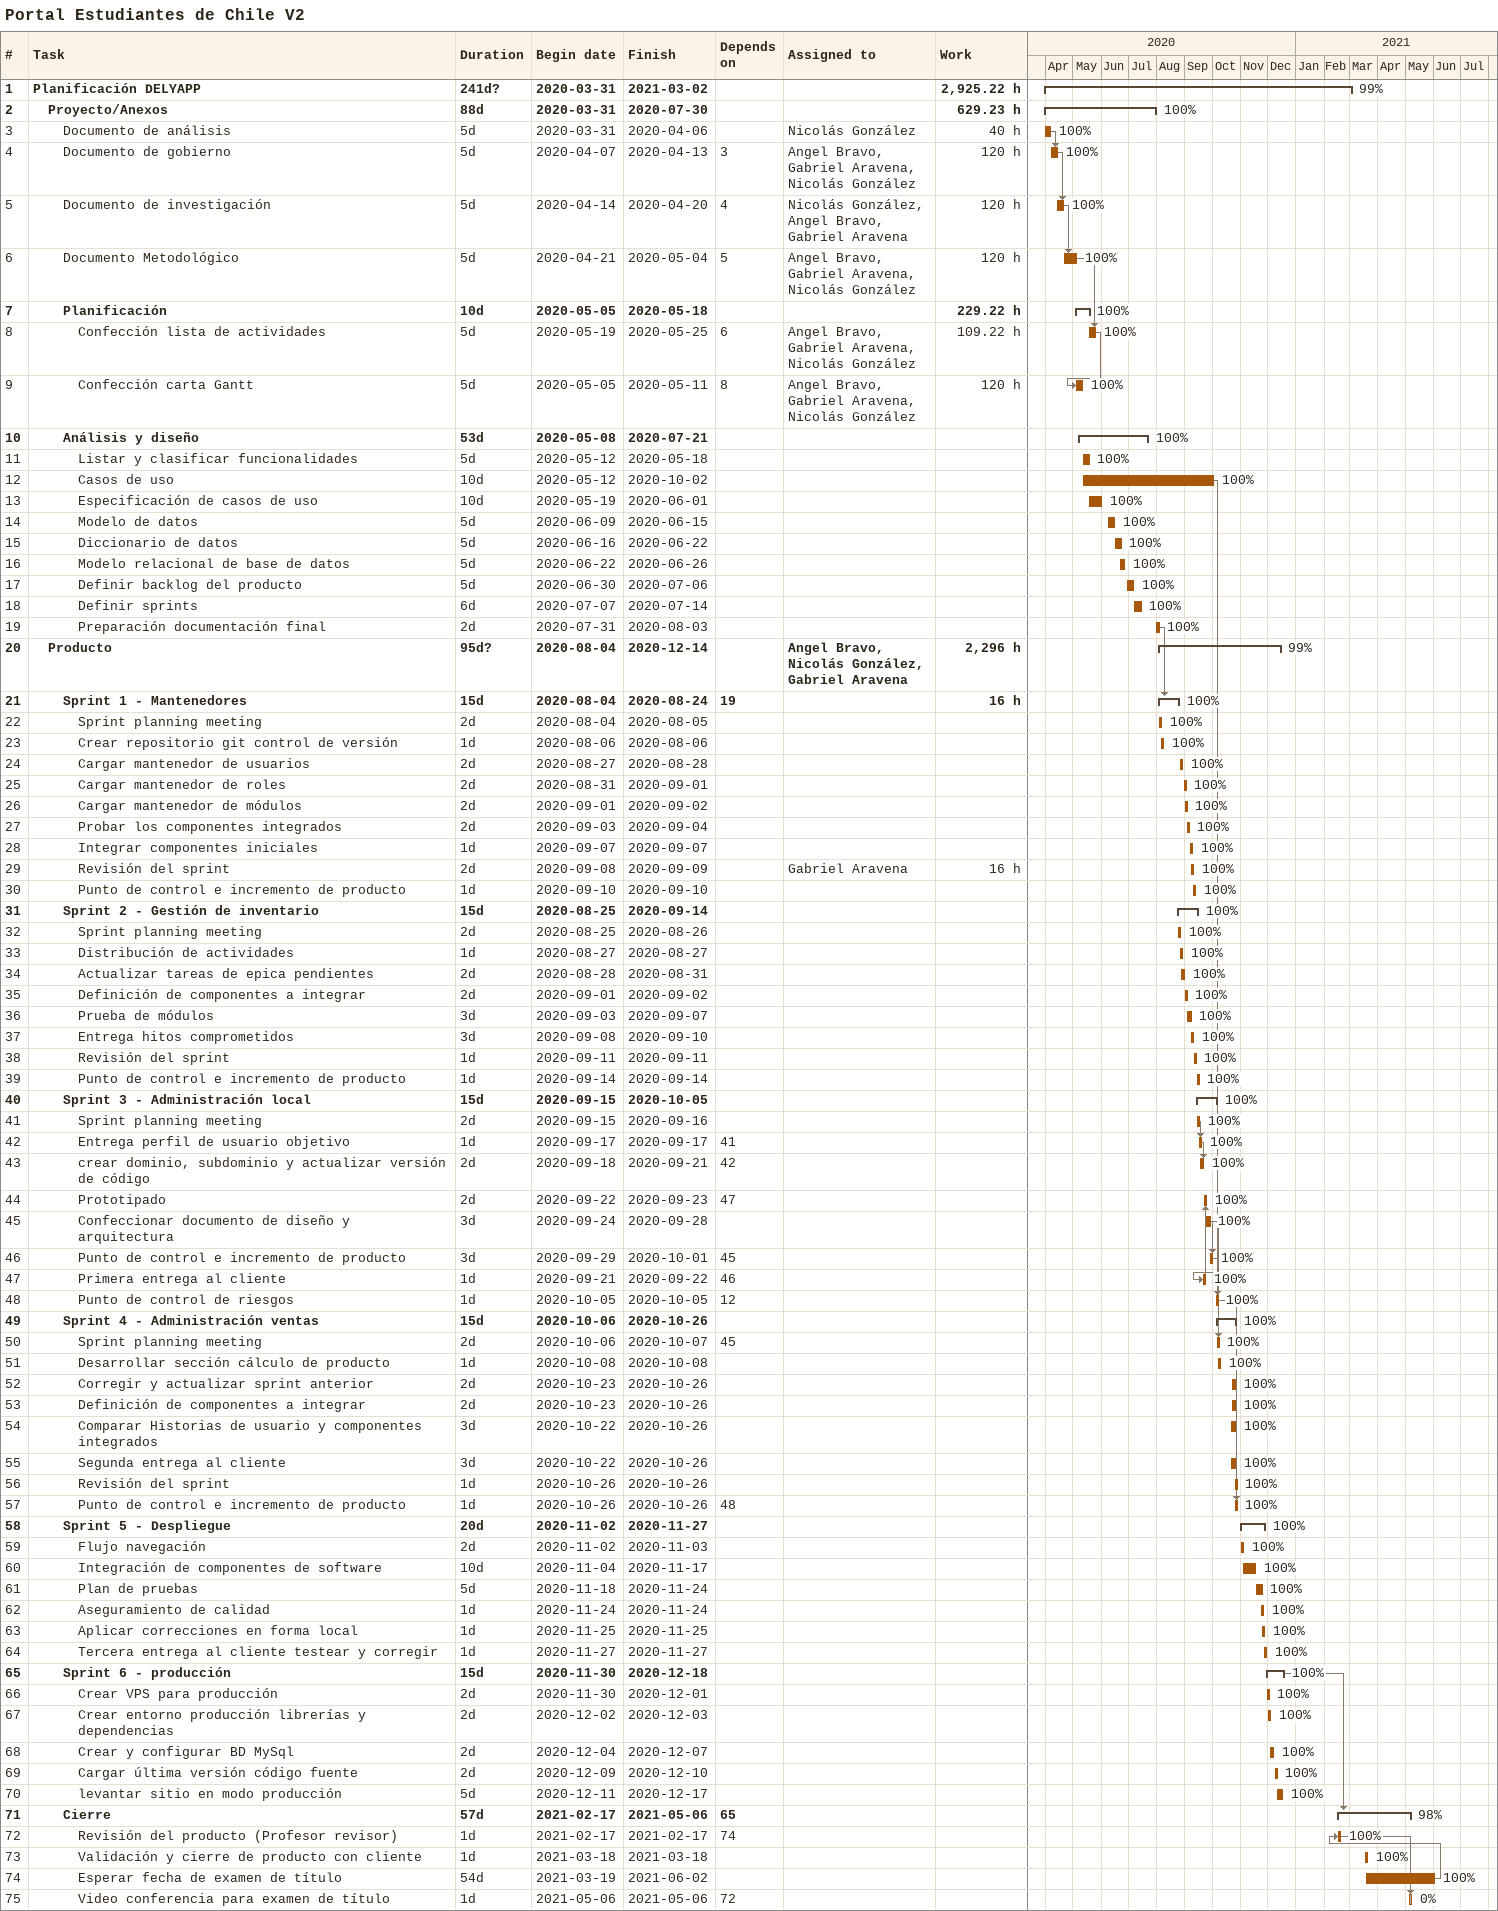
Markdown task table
Portal Estudiantes de Chile V2

| ID | Level | Task | Duration | Start | Finish | Predecessors | Resources | % complete | Work (h) |
|---|---|---|---|---|---|---|---|---|---|
| 1 | 1 | **Planificación DELYAPP** | 241d? | 2020-03-31 | 2021-03-02 |  |  | 99 | 2925.22 |
| 2 | 2 | **Proyecto/Anexos** | 88d | 2020-03-31 | 2020-07-30 |  |  | 100 | 629.23 |
| 3 | 3 | Documento de análisis | 5d | 2020-03-31 | 2020-04-06 |  | Nicolás González | 100 | 40 |
| 4 | 3 | Documento de gobierno | 5d | 2020-04-07 | 2020-04-13 | 3 | Angel Bravo, Gabriel Aravena, Nicolás González | 100 | 120 |
| 5 | 3 | Documento de investigación | 5d | 2020-04-14 | 2020-04-20 | 4 | Nicolás González, Angel Bravo, Gabriel Aravena | 100 | 120 |
| 6 | 3 | Documento Metodológico | 5d | 2020-04-21 | 2020-05-04 | 5 | Angel Bravo, Gabriel Aravena, Nicolás González | 100 | 120 |
| 7 | 3 | **Planificación** | 10d | 2020-05-05 | 2020-05-18 |  |  | 100 | 229.22 |
| 8 | 4 | Confección lista de actividades | 5d | 2020-05-19 | 2020-05-25 | 6 | Angel Bravo, Gabriel Aravena, Nicolás González | 100 | 109.22 |
| 9 | 4 | Confección carta Gantt | 5d | 2020-05-05 | 2020-05-11 | 8 | Angel Bravo, Gabriel Aravena, Nicolás González | 100 | 120 |
| 10 | 3 | **Análisis y diseño** | 53d | 2020-05-08 | 2020-07-21 |  |  | 100 |  |
| 11 | 4 | Listar y clasificar funcionalidades | 5d | 2020-05-12 | 2020-05-18 |  |  | 100 |  |
| 12 | 4 | Casos de uso | 10d | 2020-05-12 | 2020-10-02 |  |  | 100 |  |
| 13 | 4 | Especificación de casos de uso | 10d | 2020-05-19 | 2020-06-01 |  |  | 100 |  |
| 14 | 4 | Modelo de datos | 5d | 2020-06-09 | 2020-06-15 |  |  | 100 |  |
| 15 | 4 | Diccionario de datos | 5d | 2020-06-16 | 2020-06-22 |  |  | 100 |  |
| 16 | 4 | Modelo relacional de base de datos | 5d | 2020-06-22 | 2020-06-26 |  |  | 100 |  |
| 17 | 4 | Definir backlog del producto | 5d | 2020-06-30 | 2020-07-06 |  |  | 100 |  |
| 18 | 4 | Definir sprints | 6d | 2020-07-07 | 2020-07-14 |  |  | 100 |  |
| 19 | 4 | Preparación documentación final | 2d | 2020-07-31 | 2020-08-03 |  |  | 100 |  |
| 20 | 2 | **Producto** | 95d? | 2020-08-04 | 2020-12-14 |  | Angel Bravo, Nicolás González, Gabriel Aravena | 99 | 2296 |
| 21 | 3 | **Sprint 1 - Mantenedores** | 15d | 2020-08-04 | 2020-08-24 | 19 |  | 100 | 16 |
| 22 | 4 | Sprint planning meeting | 2d | 2020-08-04 | 2020-08-05 |  |  | 100 |  |
| 23 | 4 | Crear repositorio git control de versión | 1d | 2020-08-06 | 2020-08-06 |  |  | 100 |  |
| 24 | 4 | Cargar mantenedor de usuarios | 2d | 2020-08-27 | 2020-08-28 |  |  | 100 |  |
| 25 | 4 | Cargar mantenedor de roles | 2d | 2020-08-31 | 2020-09-01 |  |  | 100 |  |
| 26 | 4 | Cargar mantenedor de módulos | 2d | 2020-09-01 | 2020-09-02 |  |  | 100 |  |
| 27 | 4 | Probar los componentes integrados | 2d | 2020-09-03 | 2020-09-04 |  |  | 100 |  |
| 28 | 4 | Integrar componentes iniciales | 1d | 2020-09-07 | 2020-09-07 |  |  | 100 |  |
| 29 | 4 | Revisión del sprint | 2d | 2020-09-08 | 2020-09-09 |  | Gabriel Aravena | 100 | 16 |
| 30 | 4 | Punto de control e incremento de producto | 1d | 2020-09-10 | 2020-09-10 |  |  | 100 |  |
| 31 | 3 | **Sprint 2 - Gestión de inventario** | 15d | 2020-08-25 | 2020-09-14 |  |  | 100 |  |
| 32 | 4 | Sprint planning meeting | 2d | 2020-08-25 | 2020-08-26 |  |  | 100 |  |
| 33 | 4 | Distribución de actividades | 1d | 2020-08-27 | 2020-08-27 |  |  | 100 |  |
| 34 | 4 | Actualizar tareas de epica pendientes | 2d | 2020-08-28 | 2020-08-31 |  |  | 100 |  |
| 35 | 4 | Definición de componentes a integrar | 2d | 2020-09-01 | 2020-09-02 |  |  | 100 |  |
| 36 | 4 | Prueba de módulos | 3d | 2020-09-03 | 2020-09-07 |  |  | 100 |  |
| 37 | 4 | Entrega hitos comprometidos | 3d | 2020-09-08 | 2020-09-10 |  |  | 100 |  |
| 38 | 4 | Revisión del sprint | 1d | 2020-09-11 | 2020-09-11 |  |  | 100 |  |
| 39 | 4 | Punto de control e incremento de producto | 1d | 2020-09-14 | 2020-09-14 |  |  | 100 |  |
| 40 | 3 | **Sprint 3 - Administración local** | 15d | 2020-09-15 | 2020-10-05 |  |  | 100 |  |
| 41 | 4 | Sprint planning meeting | 2d | 2020-09-15 | 2020-09-16 |  |  | 100 |  |
| 42 | 4 | Entrega perfil de usuario objetivo | 1d | 2020-09-17 | 2020-09-17 | 41 |  | 100 |  |
| 43 | 4 | crear dominio, subdominio y actualizar versión de código | 2d | 2020-09-18 | 2020-09-21 | 42 |  | 100 |  |
| 44 | 4 | Prototipado | 2d | 2020-09-22 | 2020-09-23 | 47 |  | 100 |  |
| 45 | 4 | Confeccionar documento de diseño y arquitectura | 3d | 2020-09-24 | 2020-09-28 |  |  | 100 |  |
| 46 | 4 | Punto de control e incremento de producto | 3d | 2020-09-29 | 2020-10-01 | 45 |  | 100 |  |
| 47 | 4 | Primera entrega al cliente | 1d | 2020-09-21 | 2020-09-22 | 46 |  | 100 |  |
| 48 | 4 | Punto de control de riesgos | 1d | 2020-10-05 | 2020-10-05 | 12 |  | 100 |  |
| 49 | 3 | **Sprint 4 - Administración ventas** | 15d | 2020-10-06 | 2020-10-26 |  |  | 100 |  |
| 50 | 4 | Sprint planning meeting | 2d | 2020-10-06 | 2020-10-07 | 45 |  | 100 |  |
| 51 | 4 | Desarrollar sección cálculo de producto | 1d | 2020-10-08 | 2020-10-08 |  |  | 100 |  |
| 52 | 4 | Corregir y actualizar sprint anterior | 2d | 2020-10-23 | 2020-10-26 |  |  | 100 |  |
| 53 | 4 | Definición de componentes a integrar | 2d | 2020-10-23 | 2020-10-26 |  |  | 100 |  |
| 54 | 4 | Comparar Historias de usuario y componentes integrados | 3d | 2020-10-22 | 2020-10-26 |  |  | 100 |  |
| 55 | 4 | Segunda entrega al cliente | 3d | 2020-10-22 | 2020-10-26 |  |  | 100 |  |
| 56 | 4 | Revisión del sprint | 1d | 2020-10-26 | 2020-10-26 |  |  | 100 |  |
| 57 | 4 | Punto de control e incremento de producto | 1d | 2020-10-26 | 2020-10-26 | 48 |  | 100 |  |
| 58 | 3 | **Sprint 5 - Despliegue** | 20d | 2020-11-02 | 2020-11-27 |  |  | 100 |  |
| 59 | 4 | Flujo navegación | 2d | 2020-11-02 | 2020-11-03 |  |  | 100 |  |
| 60 | 4 | Integración de componentes de software | 10d | 2020-11-04 | 2020-11-17 |  |  | 100 |  |
| 61 | 4 | Plan de pruebas | 5d | 2020-11-18 | 2020-11-24 |  |  | 100 |  |
| 62 | 4 | Aseguramiento de calidad | 1d | 2020-11-24 | 2020-11-24 |  |  | 100 |  |
| 63 | 4 | Aplicar correcciones en forma local | 1d | 2020-11-25 | 2020-11-25 |  |  | 100 |  |
| 64 | 4 | Tercera entrega al cliente testear y corregir | 1d | 2020-11-27 | 2020-11-27 |  |  | 100 |  |
| 65 | 3 | **Sprint 6 - producción** | 15d | 2020-11-30 | 2020-12-18 |  |  | 100 |  |
| 66 | 4 | Crear VPS para producción | 2d | 2020-11-30 | 2020-12-01 |  |  | 100 |  |
| 67 | 4 | Crear entorno producción librerías y dependencias | 2d | 2020-12-02 | 2020-12-03 |  |  | 100 |  |
| 68 | 4 | Crear y configurar BD MySql | 2d | 2020-12-04 | 2020-12-07 |  |  | 100 |  |
| 69 | 4 | Cargar última versión código fuente | 2d | 2020-12-09 | 2020-12-10 |  |  | 100 |  |
| 70 | 4 | levantar sitio en modo producción | 5d | 2020-12-11 | 2020-12-17 |  |  | 100 |  |
| 71 | 3 | **Cierre** | 57d | 2021-02-17 | 2021-05-06 | 65 |  | 98 |  |
| 72 | 4 | Revisión del producto (Profesor revisor) | 1d | 2021-02-17 | 2021-02-17 | 74 |  | 100 |  |
| 73 | 4 | Validación y cierre de producto con cliente | 1d | 2021-03-18 | 2021-03-18 |  |  | 100 |  |
| 74 | 4 | Esperar fecha de examen de título | 54d | 2021-03-19 | 2021-06-02 |  |  | 100 |  |
| 75 | 4 | Video conferencia para examen de título | 1d | 2021-05-06 | 2021-05-06 | 72 |  | 0 |  |
